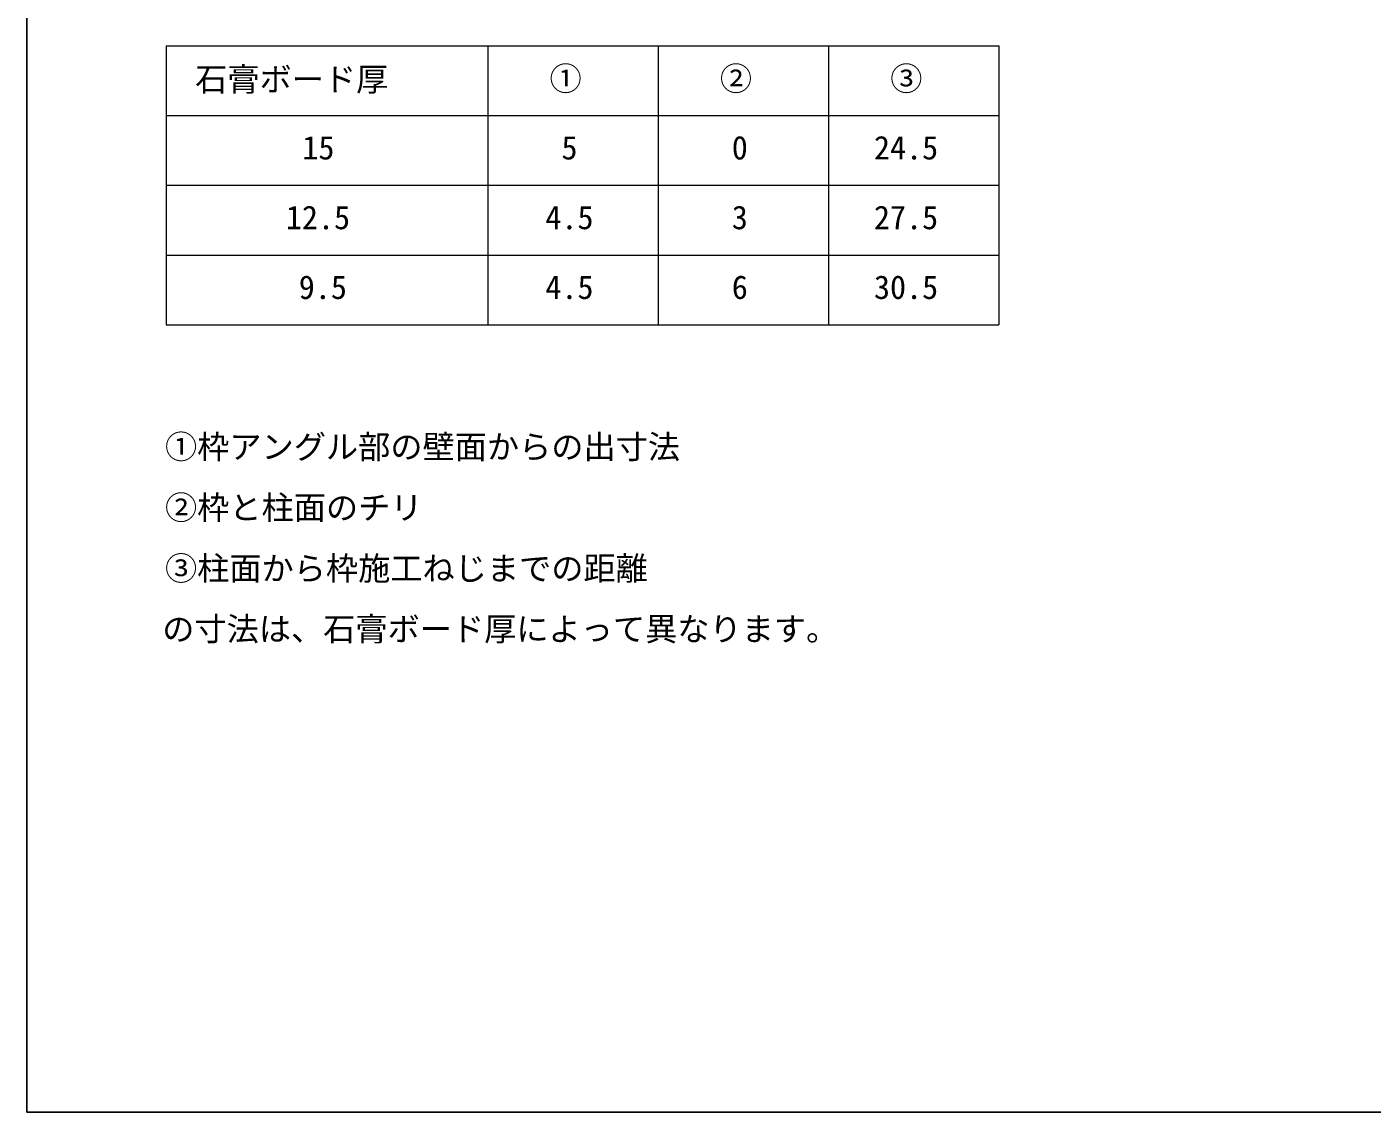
# Model space of a CAD drawing. Units: millimetres, scale not verified. Extents: x -700 to 700, y -1078 to 1074.
# Drawn here: x -700 to -199, y -1078 to -673 of the extents above; entities that cross this region are included whole.
import ezdxf
from ezdxf.enums import TextEntityAlignment as Align

# ---------------------------------------------------------------- set-up
doc = ezdxf.new("R2010")
doc.units = ezdxf.units.MM
doc.header["$LTSCALE"] = 6
doc.layers.add('0-1_TABLE1', color=7, linetype='Continuous', lineweight=18)
doc.layers.add('0-2_USER1', color=3, linetype='Continuous')
doc.layers.add('0-8_YKK_ZWAK', color=7, linetype='Continuous')
doc.styles.add('ＭＳ ゴシック', font='')
doc.styles.get('ＭＳ ゴシック').set_extended_font_data('MS Gothic')

msp = doc.modelspace()

# ---------------------------------------------------------------- linework, layer by layer
at = {"layer": '0-1_TABLE1'}
for p, q in [((-648.115, -680.109), (-337.615, -680.109)), ((-648.115, -680.109), (-648.115, -784.109)), ((-528.115, -680.109), (-528.115, -784.109)), ((-464.615, -680.109), (-464.615, -784.109)), ((-401.115, -680.109), (-401.115, -784.109)), ((-337.615, -680.109), (-337.615, -784.109)), ((-648.115, -706.109), (-337.615, -706.109)), ((-648.115, -732.109), (-337.615, -732.109)), ((-648.115, -758.109), (-337.615, -758.109)), ((-648.115, -784.109), (-337.615, -784.109))]:
    msp.add_line(p, q, dxfattribs=at)
at = {"layer": '0-8_YKK_ZWAK'}
msp.add_line((-700, 962.5), (-700, -1077.5), dxfattribs=at)
msp.add_lwpolyline([(-700, -1077.5), (700, -1077.5), (700, 962.5)], dxfattribs=at)

# ---------------------------------------------------------------- texts
at = {"layer": '0-1_TABLE1', "style": 'ＭＳ ゴシック'}
for s, p in [('石膏ボード厚', (-637.274, -699.621)), ('①', (-505.16, -699.382)), ('②', (-441.66, -699.382)), ('③', (-378.16, -699.382)), ('15', (-597.319, -725.109)), ('5', (-500.728, -725.109)), ('0', (-437.228, -725.109)), ('24.5', (-384.228, -725.109)), ('12.5', (-603.456, -751.109)), ('4.5', (-506.728, -751.109)), ('3', (-437.228, -751.109)), ('27.5', (-384.228, -751.109)), ('9.5', (-598.649, -777.109)), ('4.5', (-506.728, -777.109)), ('6', (-437.228, -777.109)), ('30.5', (-384.228, -777.109))]:
    msp.add_text(s, height=8.798, dxfattribs=at).set_placement(p, align=Align.BOTTOM_LEFT)
at = {"layer": '0-2_USER1', "style": 'ＭＳ ゴシック'}
for s, p in [('①枠アングル部の壁面からの出寸法', (-648.524, -836.594)), ('②枠と柱面のチリ', (-648.524, -859.253)), ('③柱面から枠施工ねじまでの距離', (-648.524, -881.913)), ('の寸法は、石膏ボード厚によって異なります。', (-649.546, -904.503))]:
    msp.add_text(s, height=8.798, dxfattribs=at).set_placement(p, align=Align.BOTTOM_LEFT)

doc.saveas('drawing.dxf')
